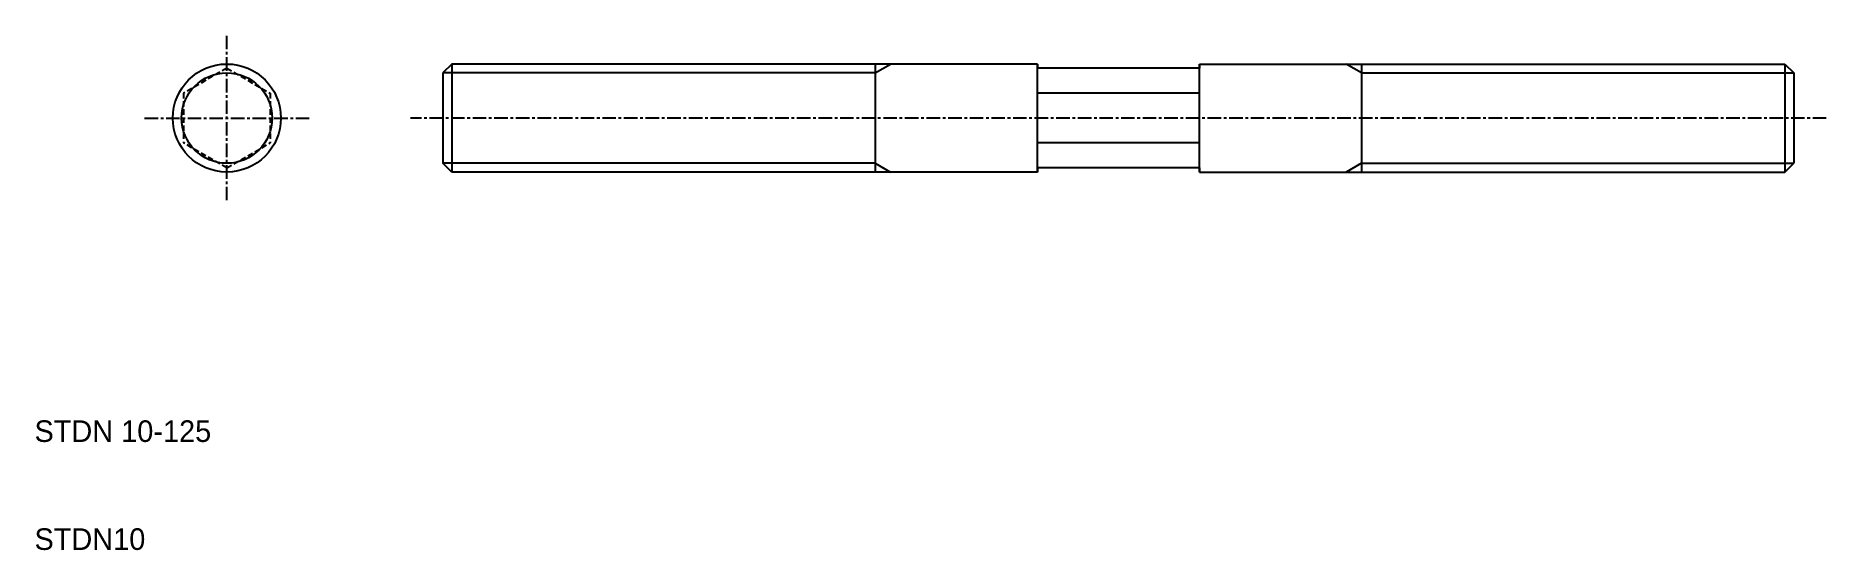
# Model space of a CAD drawing. Extents: x 10 to 176, y 10 to 58.
import ezdxf

# ---------------------------------------------------------------- set-up
doc = ezdxf.new("R2010")
doc.units = 0
doc.linetypes.add('CENTER', pattern=[2, 1.25, -0.25, 0.25, -0.25])
doc.linetypes.add('DASHED', pattern=[0.75, 0.5, -0.25])
doc.layers.get('0').update_dxf_attribs({"linetype": 'CONTINUOUS'})
doc.layers.add('CENTER', color=1, linetype='CENTER')

msp = doc.modelspace()

# ---------------------------------------------------------------- linework, layer by layer
at = {"color": 7, "linetype": 'CONTINUOUS'}
for p, q in [((48.61, 55), (47.8, 54.19)), ((102.8, 55), (48.61, 55)), ((48.61, 55), (48.61, 45)), ((87.8, 55), (87.8, 45)), ((102.8, 45), (102.8, 55)), ((102.8, 55), (102.8, 54.62)), ((117.8, 45), (117.8, 55)), ((117.8, 55), (117.8, 54.62)), ((117.8, 55), (171.98, 55)), ((132.8, 55), (132.8, 45)), ((171.98, 55), (171.98, 45)), ((171.98, 55), (172.8, 54.19)), ((47.8, 54.19), (47.8, 45.81)), ((117.8, 54.62), (102.8, 54.62)), ((172.8, 54.19), (172.8, 45.81)), ((117.8, 52.31), (102.8, 52.31)), ((117.8, 47.69), (102.8, 47.69)), ((48.61, 45), (47.8, 45.81)), ((102.8, 45), (48.61, 45)), ((117.8, 45.38), (102.8, 45.38)), ((102.8, 45.38), (102.8, 45)), ((117.8, 45.38), (117.8, 45)), ((117.8, 45), (171.98, 45)), ((171.98, 45), (172.8, 45.81))]:
    msp.add_line(p, q, dxfattribs=at)
at = {"color": 3, "linetype": 'CONTINUOUS'}
for p, q in [((87.8, 54.19), (89.2, 55)), ((132.8, 54.19), (131.39, 55)), ((87.8, 54.19), (47.8, 54.19)), ((132.8, 54.19), (172.8, 54.19)), ((87.8, 45.81), (47.8, 45.81)), ((87.8, 45.81), (89.2, 45)), ((132.8, 45.81), (131.39, 45)), ((132.8, 45.81), (172.8, 45.81))]:
    msp.add_line(p, q, dxfattribs=at)
at = {"color": 3, "linetype": 'DASHED'}
for p, q in [((27.8, 54.62), (23.8, 52.31)), ((27.8, 54.62), (31.8, 52.31)), ((23.8, 52.31), (23.8, 47.69)), ((31.8, 52.31), (31.8, 47.69)), ((27.8, 45.38), (23.8, 47.69)), ((27.8, 45.38), (31.8, 47.69))]:
    msp.add_line(p, q, dxfattribs=at)
at = {"color": 7, "linetype": 'CONTINUOUS'}
msp.add_circle((27.8, 50), 5, dxfattribs=at)
at = {"color": 3, "linetype": 'CONTINUOUS'}
msp.add_circle((27.8, 50), 4.19, dxfattribs=at)
at = {"layer": 'CENTER', "color": 1, "linetype": 'CENTER'}
for p, q in [((27.8, 42.38), (27.8, 57.62)), ((20.18, 50), (35.41, 50)), ((175.8, 50), (44.8, 50))]:
    msp.add_line(p, q, dxfattribs=at)

# ---------------------------------------------------------------- texts
at = {"color": 7, "linetype": 'CONTINUOUS'}
for s, p in [('STDN 10-125', (10, 20)), ('STDN10', (10, 10))]:
    msp.add_text(s, height=2, dxfattribs=at).set_placement(p)

doc.saveas('drawing.dxf')
